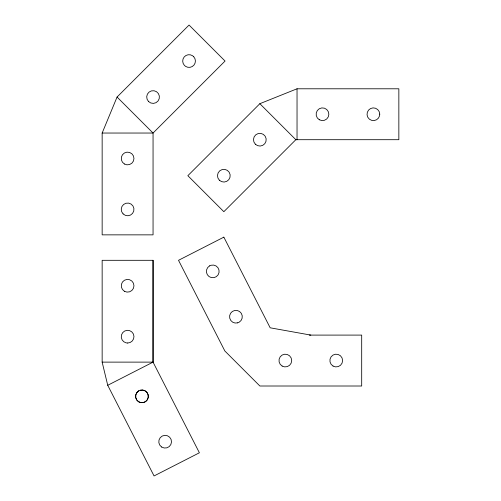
<?xml version="1.0" encoding="UTF-8"?>
<svg xmlns="http://www.w3.org/2000/svg" width="501" height="501" viewBox="0 0 501 501"><rect width="100%" height="100%" fill="white"/><g stroke="black" fill="none" stroke-linecap="round" stroke-linejoin="round"><path stroke-width="0.75" d="M107.728 385.288L153.043 362.123L153.055 260.307L102.154 260.307L102.154 362.123L107.728 385.288L154.058 475.95L199.392 452.785L153.043 362.123L153.055 260.307M102.154 133.041L117.059 97.044L189.059 25.05L225.055 61.047L153.055 133.041L102.154 133.041L102.154 234.856L153.055 234.856L153.055 133.041L117.059 97.044M259.844 103.701L187.844 175.694L223.841 211.691L295.834 139.698L398.846 139.698L398.846 88.79L297.037 88.79L259.837 103.701L295.834 139.698L297.037 139.698L297.037 88.79M223.847 237.148L178.513 260.307L224.849 350.976L259.881 386.008L361.697 386.008L361.691 335.094L309.249 335.1M138.633 390.949L140.161 390.273A6.363 6.363 0 0 1 148.271 397.306A6.363 6.363 0 0 1 138.47 401.683A6.363 6.363 0 0 1 138.633 390.949A6.363 6.363 0 0 0 138.47 401.683A6.363 6.363 0 0 0 148.258 397.306A6.363 6.363 0 0 0 140.148 390.273M209.581 265.881L211.115 265.248A6.363 6.363 0 0 1 219.031 272.5A6.363 6.363 0 0 1 209.117 276.608A6.363 6.363 0 0 1 209.581 265.881M237.574 322.869L239.115 322.237A6.363 6.363 0 0 0 239.578 311.509A6.363 6.363 0 0 0 229.665 315.617A6.363 6.363 0 0 0 237.574 322.869M102.154 362.123L153.055 362.123M310.789 335.1L270.177 327.804L223.841 237.142M379.758 114.115L379.576 115.762A6.363 6.363 0 0 1 369.406 119.2A6.363 6.363 0 0 1 370.59 108.529A6.363 6.363 0 0 1 379.758 114.115M127.711 343.028L126.064 342.841A6.363 6.363 0 0 1 122.664 332.664A6.363 6.363 0 0 1 133.329 333.885A6.363 6.363 0 0 1 127.711 343.028M193.743 56.745L192.472 55.68A6.363 6.363 0 0 0 184.368 65.349L185.639 66.414A6.363 6.363 0 0 0 193.743 56.745M255.341 144.194A6.363 6.363 0 0 0 265.987 141.345A6.363 6.363 0 0 0 258.19 133.548A6.363 6.363 0 0 0 255.341 144.194M319.306 119.752A6.363 6.363 0 0 0 328.85 114.241A6.363 6.363 0 0 0 319.306 108.73A6.363 6.363 0 0 0 319.306 119.752M219.338 180.191A6.363 6.363 0 0 0 229.984 177.341A6.363 6.363 0 0 0 222.194 169.545A6.363 6.363 0 0 0 219.338 180.191M124.423 164.002A6.363 6.363 0 0 0 133.967 158.491A6.363 6.363 0 0 0 124.423 152.98A6.363 6.363 0 0 0 124.423 164.002M148.559 101.54A6.363 6.363 0 0 0 159.205 98.691A6.363 6.363 0 0 0 151.415 90.894A6.363 6.363 0 0 0 148.559 101.54M123.108 213.902A6.363 6.363 0 0 0 133.754 211.046A6.363 6.363 0 0 0 125.958 203.256A6.363 6.363 0 0 0 123.108 213.902M161.685 447.042A6.363 6.363 0 0 0 171.499 442.026A6.363 6.363 0 0 0 162.249 436.033A6.363 6.363 0 0 0 161.685 447.042M124.423 291.275A6.363 6.363 0 0 0 133.967 285.764A6.363 6.363 0 0 0 124.423 280.253A6.363 6.363 0 0 0 124.423 291.275M333.059 366.062A6.363 6.363 0 0 0 342.609 360.551A6.363 6.363 0 0 0 333.059 355.04A6.363 6.363 0 0 0 333.059 366.062M282.157 366.062A6.363 6.363 0 0 0 291.701 360.551A6.363 6.363 0 0 0 282.157 355.04A6.363 6.363 0 0 0 282.157 366.062"/></g></svg>
